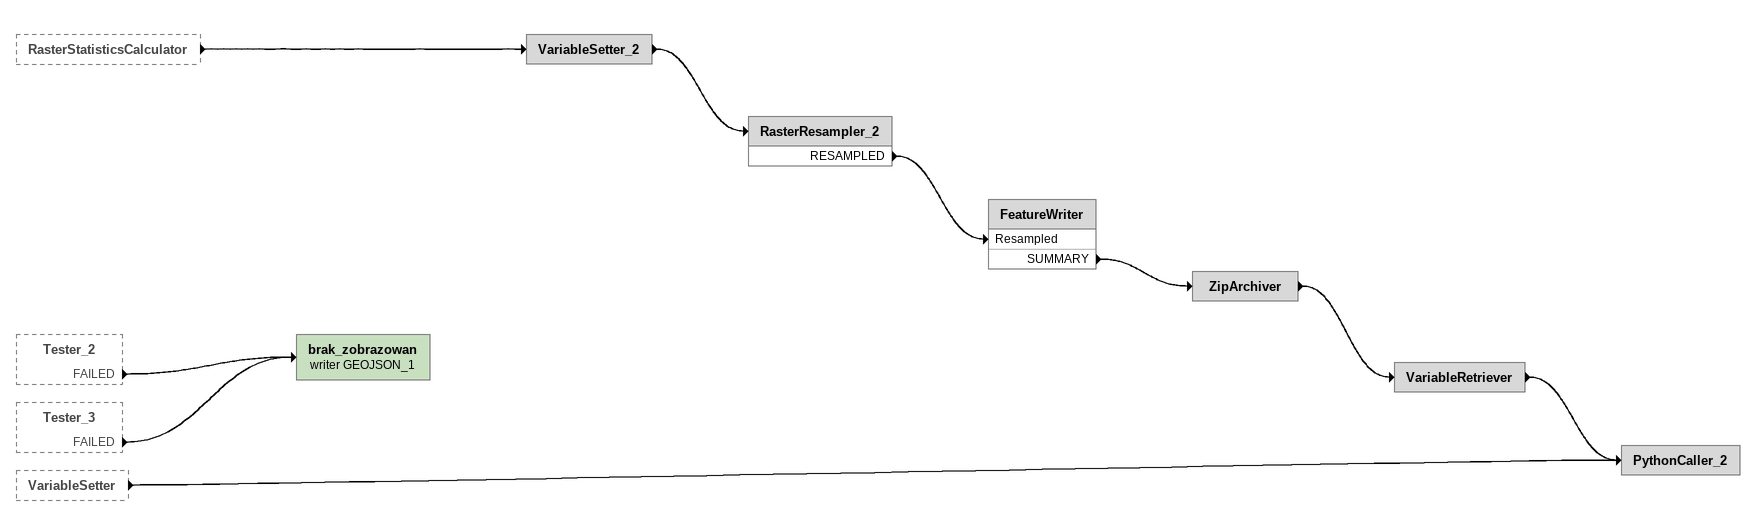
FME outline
RasterStatisticsCalculator [outside]
    -> VariableSetter_2
Tester_2 [outside]
    FAILED -> brak_zobrazowan (writer GEOJSON_1)
Tester_3 [outside]
    FAILED -> brak_zobrazowan (writer GEOJSON_1)
VariableSetter [outside]
    -> PythonCaller_2
VariableSetter_2
    -> RasterResampler_2
RasterResampler_2
    RESAMPLED -> FeatureWriter [Resampled]
FeatureWriter
    SUMMARY -> ZipArchiver
ZipArchiver
    -> VariableRetriever
VariableRetriever
    -> PythonCaller_2
PythonCaller_2
brak_zobrazowan (writer GEOJSON_1)
